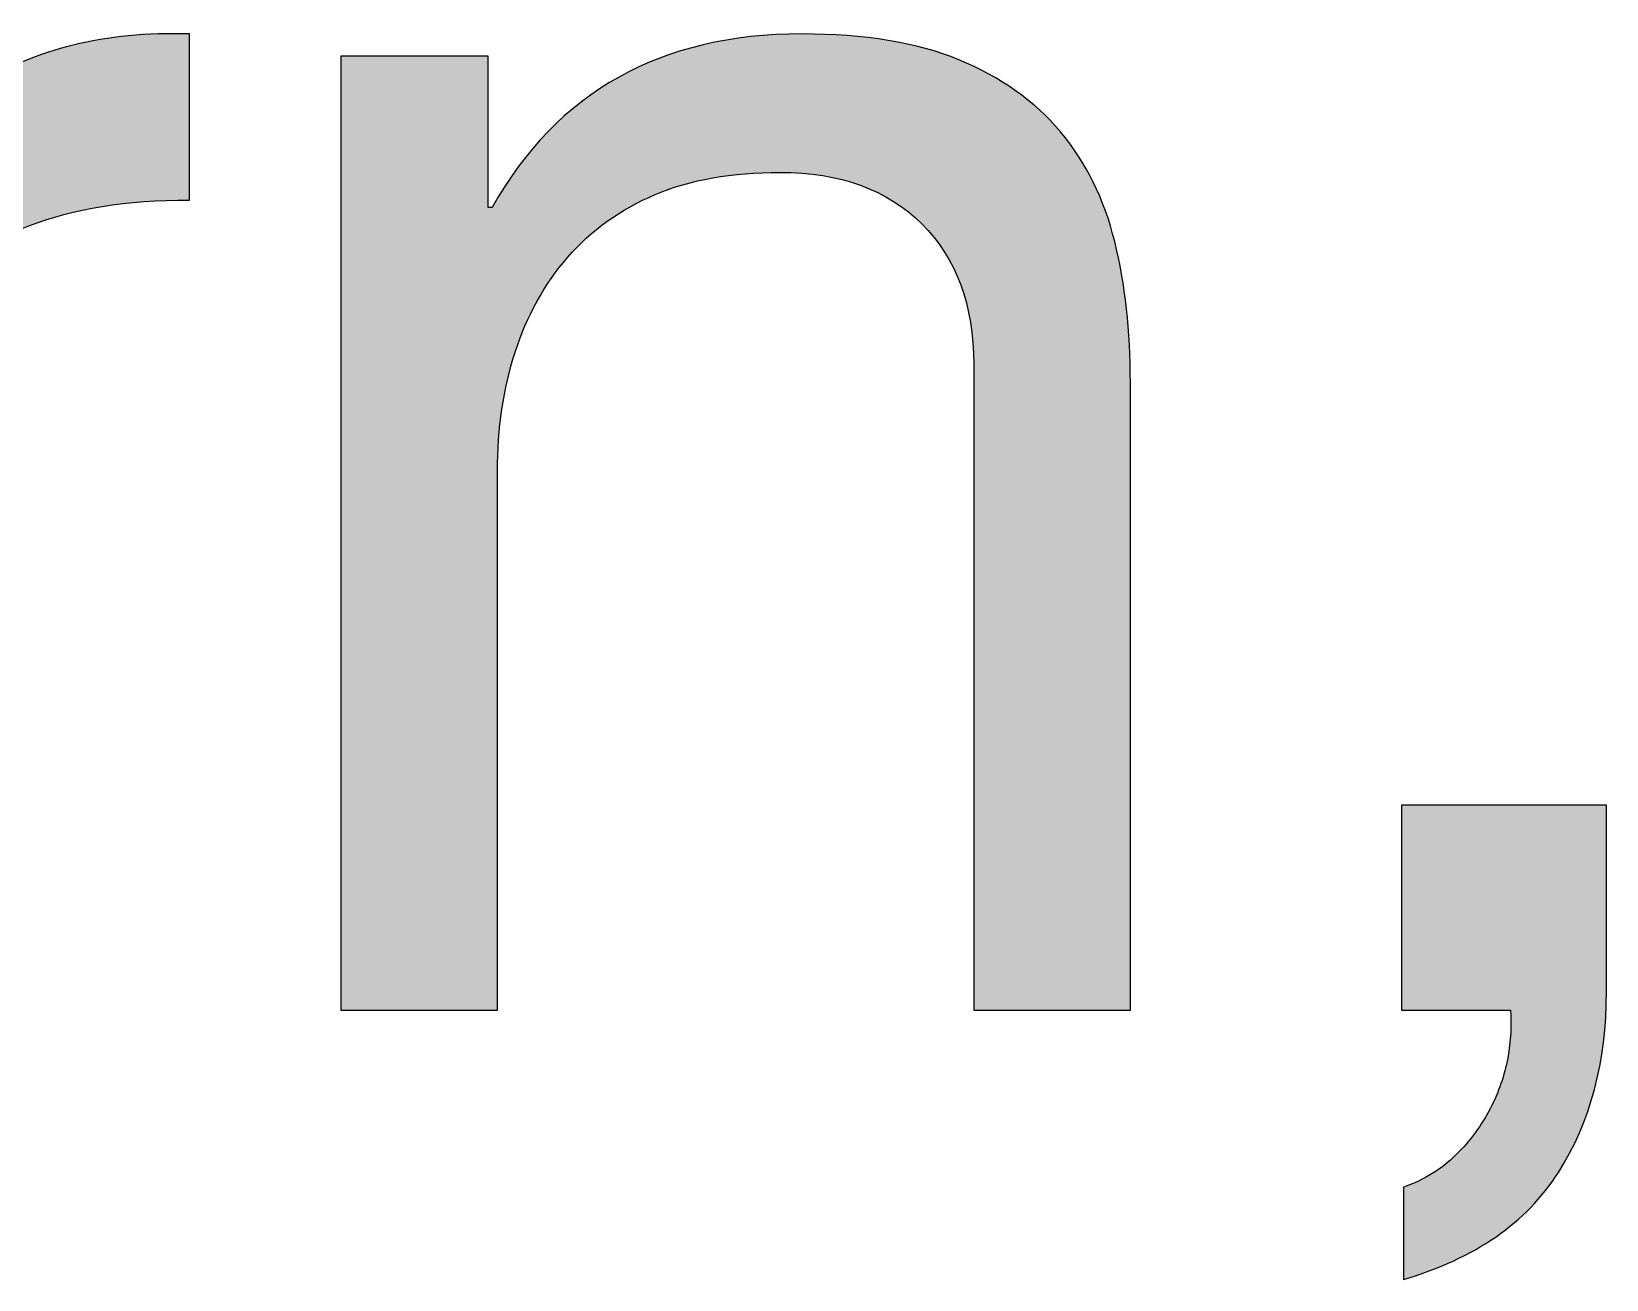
# Paper-space layout 'A1mask' of a CAD drawing. Extents: x 20 to 830, y 20 to 585.
# Drawn here: x 677.488 to 681.005, y 83.94 to 86.726 of the extents above; entities that cross this region are included whole.
import ezdxf
from ezdxf.enums import TextEntityAlignment as Align

# ---------------------------------------------------------------- set-up
doc = ezdxf.new("R2010")
doc.units = 0
doc.layers.get('0').update_dxf_attribs({"linetype": 'CONTINUOUS'})
doc.layers.get('Defpoints').update_dxf_attribs({"linetype": 'CONTINUOUS'})
doc.layers.add('JPP_Mask', color=7, linetype='CONTINUOUS')
doc.styles.add('JPP', font='arial.ttf')

# ---------------------------------------------------------------- blocks, each defined once
blk = doc.blocks.new('A1mask')
at = {"true_color": 0x004a91}
h = blk.add_hatch(color=154, dxfattribs=at)
edge = h.paths.add_edge_path()
edge.add_spline(control_points=[(662.0704, 70.3407), (662.0704, 70.4296), (662.0704, 70.4888), (662.0704, 70.4888), (662.0704, 70.6261), (662.0841, 70.7477), (662.1116, 70.8533)], knot_values=[8, 8, 8, 8, 8.250035, 8.250035, 8.250035, 9.250035, 9.250035, 9.250035, 9.250035], degree=3, periodic=0)
edge.add_spline(control_points=[(662.1116, 70.8533), (662.1391, 70.9591), (662.1831, 71.049), (662.2432, 71.1234)], knot_values=[7, 7, 7, 7, 8, 8, 8, 8], degree=3, periodic=0)
edge.add_spline(control_points=[(662.2432, 71.1234), (662.3038, 71.1974), (662.3833, 71.2538), (662.4822, 71.2921)], knot_values=[6, 6, 6, 6, 7, 7, 7, 7], degree=3, periodic=0)
edge.add_spline(control_points=[(662.4822, 71.2921), (662.5812, 71.3307), (662.7005, 71.3499), (662.8406, 71.3499)], knot_values=[5, 5, 5, 5, 6, 6, 6, 6], degree=3, periodic=0)
edge.add_spline(control_points=[(662.8406, 71.3499), (662.8406, 71.3499), (662.8406, 71.7207), (662.8406, 71.7207), (662.6512, 71.7262), (662.4946, 71.6878), (662.371, 71.6052)], knot_values=[3, 3, 3, 3, 4, 4, 4, 5, 5, 5, 5], degree=3, periodic=0)
edge.add_spline(control_points=[(662.371, 71.6052), (662.2475, 71.5229), (662.1428, 71.3953), (662.0581, 71.222)], knot_values=[2, 2, 2, 2, 3, 3, 3, 3], degree=3, periodic=0)
edge.add_spline(control_points=[(662.0496, 71.222), (662.0496, 71.222), (662.0496, 71.3344), (662.0496, 71.4467)], knot_values=[0.5, 0.5, 0.5, 0.5, 1, 1, 1, 1], degree=3, periodic=0)
edge.add_spline(control_points=[(662.0496, 71.4467), (662.0496, 71.559), (662.0496, 71.6713), (662.0496, 71.6713), (662.0496, 71.6713), (662.029, 71.6713), (661.9981, 71.6713)], knot_values=[12.749965, 12.749965, 12.749965, 12.749965, 13.249965, 13.249965, 13.249965, 13.5, 13.5, 13.5, 13.5], degree=3, periodic=0)
edge.add_spline(control_points=[(661.9981, 71.6713), (661.9672, 71.6713), (661.926, 71.6713), (661.8849, 71.6713)], knot_values=[12.49997, 12.49997, 12.49997, 12.49997, 12.749965, 12.749965, 12.749965, 12.749965], degree=3, periodic=0)
edge.add_spline(control_points=[(661.8849, 71.6713), (661.8643, 71.6713), (661.8437, 71.6713), (661.8244, 71.6713)], knot_values=[12.374973, 12.374973, 12.374973, 12.374973, 12.49997, 12.49997, 12.49997, 12.49997], degree=3, periodic=0)
edge.add_spline(control_points=[(661.8244, 71.6713), (661.8051, 71.6713), (661.787, 71.6713), (661.7716, 71.6713)], knot_values=[12.249975, 12.249975, 12.249975, 12.249975, 12.374973, 12.374973, 12.374973, 12.374973], degree=3, periodic=0)
edge.add_spline(control_points=[(661.7716, 71.6713), (661.7639, 71.6713), (661.7568, 71.6713), (661.7505, 71.6713)], knot_values=[12.187476, 12.187476, 12.187476, 12.187476, 12.249975, 12.249975, 12.249975, 12.249975], degree=3, periodic=0)
edge.add_spline(control_points=[(661.7201, 71.6713), (661.7201, 71.6713), (661.7201, 71.6713), (661.7201, 71.6713), (661.7201, 71.6713), (661.7201, 71.6713), (661.7201, 71.6713)], knot_values=[11.99998, 11.99998, 11.99998, 11.99998, 12.001425, 12.001425, 12.001425, 12.001445, 12.001445, 12.001445, 12.001445], degree=3, periodic=0)
edge.add_spline(control_points=[(661.7201, 71.6713), (661.7201, 71.6712), (661.7201, 71.1387), (661.7201, 70.6062)], knot_values=[11.49999, 11.49999, 11.49999, 11.49999, 11.99998, 11.99998, 11.99998, 11.99998], degree=3, periodic=0)
edge.add_spline(control_points=[(661.7201, 70.6062), (661.7201, 70.0737), (661.7201, 69.5412), (661.7201, 69.5412), (661.7201, 69.5412), (661.7201, 69.5412), (661.7201, 69.5412)], knot_values=[10.999023, 10.999023, 10.999023, 10.999023, 11.499013, 11.499013, 11.499013, 11.49999, 11.49999, 11.49999, 11.49999], degree=3, periodic=0)
edge.add_spline(control_points=[(661.7352, 69.5412), (661.74, 69.5412), (661.7458, 69.5412), (661.7525, 69.5412)], knot_values=[10.812504, 10.812504, 10.812504, 10.812504, 10.875003, 10.875003, 10.875003, 10.875003], degree=3, periodic=0)
edge.add_spline(control_points=[(661.7525, 69.5412), (661.7591, 69.5412), (661.7667, 69.5412), (661.7749, 69.5412)], knot_values=[10.750005, 10.750005, 10.750005, 10.750005, 10.812504, 10.812504, 10.812504, 10.812504], degree=3, periodic=0)
edge.add_spline(control_points=[(661.7749, 69.5412), (661.7913, 69.5412), (661.8104, 69.5412), (661.831, 69.5412)], knot_values=[10.625008, 10.625008, 10.625008, 10.625008, 10.750005, 10.750005, 10.750005, 10.750005], degree=3, periodic=0)
edge.add_spline(control_points=[(661.831, 69.5412), (661.8515, 69.5412), (661.8734, 69.5412), (661.8953, 69.5412)], knot_values=[10.50001, 10.50001, 10.50001, 10.50001, 10.625008, 10.625008, 10.625008, 10.625008], degree=3, periodic=0)
edge.add_spline(control_points=[(661.8953, 69.5412), (661.9391, 69.5412), (661.9828, 69.5412), (662.0157, 69.5412)], knot_values=[10.250015, 10.250015, 10.250015, 10.250015, 10.50001, 10.50001, 10.50001, 10.50001], degree=3, periodic=0)
edge.add_spline(control_points=[(662.0157, 69.5412), (662.0485, 69.5412), (662.0704, 69.5412), (662.0704, 69.5412), (662.0704, 69.5412), (662.0704, 69.5412), (662.0704, 69.5412)], knot_values=[9.999532, 9.999532, 9.999532, 9.999532, 10.249547, 10.249547, 10.249547, 10.250015, 10.250015, 10.250015, 10.250015], degree=3, periodic=0)
edge.add_spline(control_points=[(662.0704, 69.5518), (662.0704, 69.5553), (662.0704, 69.5595), (662.0704, 69.5646)], knot_values=[9.906272, 9.906272, 9.906272, 9.906272, 9.937521, 9.937521, 9.937521, 9.937521], degree=3, periodic=0)
edge.add_spline(control_points=[(662.0704, 69.5646), (662.0704, 69.5696), (662.0704, 69.5754), (662.0704, 69.5819)], knot_values=[9.875022, 9.875022, 9.875022, 9.875022, 9.906272, 9.906272, 9.906272, 9.906272], degree=3, periodic=0)
edge.add_spline(control_points=[(662.0704, 69.5819), (662.0704, 69.5948), (662.0704, 69.6105), (662.0704, 69.6286)], knot_values=[9.812524, 9.812524, 9.812524, 9.812524, 9.875022, 9.875022, 9.875022, 9.875022], degree=3, periodic=0)
edge.add_spline(control_points=[(662.0704, 69.6286), (662.0704, 69.6466), (662.0704, 69.667), (662.0704, 69.6892)], knot_values=[9.750025, 9.750025, 9.750025, 9.750025, 9.812524, 9.812524, 9.812524, 9.812524], degree=3, periodic=0)
edge.add_spline(control_points=[(662.0704, 69.6892), (662.0704, 69.7336), (662.0704, 69.7854), (662.0704, 69.841)], knot_values=[9.625027, 9.625027, 9.625027, 9.625027, 9.750025, 9.750025, 9.750025, 9.750025], degree=3, periodic=0)
edge.add_spline(control_points=[(662.0704, 69.841), (662.0704, 69.8965), (662.0704, 69.9557), (662.0704, 70.0149)], knot_values=[9.50003, 9.50003, 9.50003, 9.50003, 9.625027, 9.625027, 9.625027, 9.625027], degree=3, periodic=0)
edge.add_spline(control_points=[(662.0704, 70.0149), (662.0704, 70.1334), (662.0704, 70.2519), (662.0704, 70.3407)], knot_values=[9.250035, 9.250035, 9.250035, 9.250035, 9.50003, 9.50003, 9.50003, 9.50003], degree=3, periodic=0)
h = blk.add_hatch(color=154, dxfattribs=at)
edge = h.paths.add_edge_path()
edge.add_spline(control_points=[(663.5681, 71.01), (663.5942, 71.0909), (663.633, 71.1617), (663.6855, 71.222)], knot_values=[14, 14, 14, 14, 15, 15, 15, 15], degree=3, periodic=0)
edge.add_spline(control_points=[(663.6855, 71.222), (663.7376, 71.2826), (663.8029, 71.3293), (663.881, 71.3622)], knot_values=[13, 13, 13, 13, 14, 14, 14, 14], degree=3, periodic=0)
edge.add_spline(control_points=[(663.881, 71.3622), (663.9591, 71.3953), (664.0519, 71.4116), (664.1594, 71.4116)], knot_values=[12, 12, 12, 12, 13, 13, 13, 13], degree=3, periodic=0)
edge.add_spline(control_points=[(664.1594, 71.4116), (664.2938, 71.4116), (664.3993, 71.3733), (664.4765, 71.2964)], knot_values=[11, 11, 11, 11, 12, 12, 12, 12], degree=3, periodic=0)
edge.add_spline(control_points=[(664.4765, 71.2964), (664.5532, 71.2194), (664.592, 71.1151), (664.592, 70.9832)], knot_values=[10, 10, 10, 10, 11, 11, 11, 11], degree=3, periodic=0)
edge.add_spline(control_points=[(664.592, 70.9832), (664.592, 70.9832), (664.592, 69.5412), (664.592, 69.5412), (664.592, 69.5412), (664.6795, 69.5412), (664.7669, 69.5412)], knot_values=[8.5, 8.5, 8.5, 8.5, 9.5, 9.5, 9.5, 10, 10, 10, 10], degree=3, periodic=0)
edge.add_spline(control_points=[(664.7669, 69.5412), (664.8544, 69.5412), (664.9418, 69.5412), (664.9418, 69.5412), (664.9418, 69.5412), (664.9418, 69.8914), (664.9418, 70.2416)], knot_values=[7.5, 7.5, 7.5, 7.5, 8, 8, 8, 8.5, 8.5, 8.5, 8.5], degree=3, periodic=0)
edge.add_spline(control_points=[(664.9418, 70.2416), (664.9418, 70.5918), (664.9418, 70.9421), (664.9418, 70.9421), (664.9418, 71.0573), (664.9305, 71.1624), (664.9068, 71.2571)], knot_values=[6, 6, 6, 6, 6.5, 6.5, 6.5, 7.5, 7.5, 7.5, 7.5], degree=3, periodic=0)
edge.add_spline(control_points=[(664.9068, 71.2571), (664.8836, 71.352), (664.8429, 71.4336), (664.7856, 71.5023)], knot_values=[5, 5, 5, 5, 6, 6, 6, 6], degree=3, periodic=0)
edge.add_spline(control_points=[(664.7856, 71.5023), (664.7279, 71.5709), (664.6521, 71.6244), (664.5589, 71.663), (664.4656, 71.7016), (664.3487, 71.7207), (664.2086, 71.7207)], knot_values=[3, 3, 3, 3, 4, 4, 4, 5, 5, 5, 5], degree=3, periodic=0)
edge.add_spline(control_points=[(664.2086, 71.7207), (663.8929, 71.7207), (663.6619, 71.5915), (663.5165, 71.3333)], knot_values=[2, 2, 2, 2, 3, 3, 3, 3], degree=3, periodic=0)
edge.add_spline(control_points=[(663.508, 71.3333), (663.508, 71.3333), (663.508, 71.4178), (663.508, 71.5023)], knot_values=[0.5, 0.5, 0.5, 0.5, 1, 1, 1, 1], degree=3, periodic=0)
edge.add_spline(control_points=[(663.508, 71.5023), (663.508, 71.5868), (663.508, 71.6713), (663.508, 71.6713), (663.508, 71.6713), (663.4874, 71.6713), (663.4565, 71.6713)], knot_values=[19.749965, 19.749965, 19.749965, 19.749965, 20.249965, 20.249965, 20.249965, 20.5, 20.5, 20.5, 20.5], degree=3, periodic=0)
edge.add_spline(control_points=[(663.4565, 71.6713), (663.4256, 71.6713), (663.3844, 71.6713), (663.3433, 71.6713)], knot_values=[19.49997, 19.49997, 19.49997, 19.49997, 19.749965, 19.749965, 19.749965, 19.749965], degree=3, periodic=0)
edge.add_spline(control_points=[(663.3433, 71.6713), (663.3227, 71.6713), (663.3021, 71.6713), (663.2828, 71.6713)], knot_values=[19.374972, 19.374972, 19.374972, 19.374972, 19.49997, 19.49997, 19.49997, 19.49997], degree=3, periodic=0)
edge.add_spline(control_points=[(663.2828, 71.6713), (663.2635, 71.6713), (663.2455, 71.6713), (663.23, 71.6713)], knot_values=[19.249975, 19.249975, 19.249975, 19.249975, 19.374972, 19.374972, 19.374972, 19.374972], degree=3, periodic=0)
edge.add_spline(control_points=[(663.23, 71.6713), (663.2223, 71.6713), (663.2152, 71.6713), (663.209, 71.6713)], knot_values=[19.187476, 19.187476, 19.187476, 19.187476, 19.249975, 19.249975, 19.249975, 19.249975], degree=3, periodic=0)
edge.add_spline(control_points=[(663.1786, 71.6713), (663.1786, 71.6713), (663.1786, 71.6713), (663.1786, 71.6713), (663.1786, 71.6713), (663.1786, 71.6713), (663.1786, 71.6713)], knot_values=[18.99998, 18.99998, 18.99998, 18.99998, 19.001425, 19.001425, 19.001425, 19.001445, 19.001445, 19.001445, 19.001445], degree=3, periodic=0)
edge.add_spline(control_points=[(663.1786, 71.6713), (663.1786, 71.6712), (663.1786, 71.1387), (663.1786, 70.6062)], knot_values=[18.49999, 18.49999, 18.49999, 18.49999, 18.99998, 18.99998, 18.99998, 18.99998], degree=3, periodic=0)
edge.add_spline(control_points=[(663.1786, 70.6062), (663.1786, 70.0737), (663.1786, 69.5412), (663.1786, 69.5412), (663.1786, 69.5412), (663.1786, 69.5412), (663.1786, 69.5412)], knot_values=[17.999023, 17.999023, 17.999023, 17.999023, 18.499013, 18.499013, 18.499013, 18.49999, 18.49999, 18.49999, 18.49999], degree=3, periodic=0)
edge.add_spline(control_points=[(663.1936, 69.5412), (663.1984, 69.5412), (663.2042, 69.5412), (663.2109, 69.5412)], knot_values=[17.812504, 17.812504, 17.812504, 17.812504, 17.875002, 17.875002, 17.875002, 17.875002], degree=3, periodic=0)
edge.add_spline(control_points=[(663.2109, 69.5412), (663.2175, 69.5412), (663.2251, 69.5412), (663.2333, 69.5412)], knot_values=[17.750005, 17.750005, 17.750005, 17.750005, 17.812504, 17.812504, 17.812504, 17.812504], degree=3, periodic=0)
edge.add_spline(control_points=[(663.2333, 69.5412), (663.2497, 69.5412), (663.2689, 69.5412), (663.2894, 69.5412)], knot_values=[17.625007, 17.625007, 17.625007, 17.625007, 17.750005, 17.750005, 17.750005, 17.750005], degree=3, periodic=0)
edge.add_spline(control_points=[(663.2894, 69.5412), (663.3099, 69.5412), (663.3318, 69.5412), (663.3537, 69.5412)], knot_values=[17.50001, 17.50001, 17.50001, 17.50001, 17.625008, 17.625008, 17.625008, 17.625008], degree=3, periodic=0)
edge.add_spline(control_points=[(663.3537, 69.5412), (663.3975, 69.5412), (663.4413, 69.5412), (663.4741, 69.5412)], knot_values=[17.250015, 17.250015, 17.250015, 17.250015, 17.50001, 17.50001, 17.50001, 17.50001], degree=3, periodic=0)
edge.add_spline(control_points=[(663.4741, 69.5412), (663.5069, 69.5412), (663.5288, 69.5412), (663.5288, 69.5412), (663.5288, 69.5412), (663.5288, 69.5412), (663.5288, 69.5412)], knot_values=[16.999532, 16.999532, 16.999532, 16.999532, 17.249547, 17.249547, 17.249547, 17.250015, 17.250015, 17.250015, 17.250015], degree=3, periodic=0)
edge.add_spline(control_points=[(663.5288, 69.5547), (663.5288, 69.5591), (663.5288, 69.5645), (663.5288, 69.5709)], knot_values=[16.906272, 16.906272, 16.906272, 16.906272, 16.937521, 16.937521, 16.937521, 16.937521], degree=3, periodic=0)
edge.add_spline(control_points=[(663.5288, 69.5709), (663.5288, 69.5773), (663.5288, 69.5846), (663.5288, 69.5928)], knot_values=[16.875022, 16.875022, 16.875022, 16.875022, 16.906272, 16.906272, 16.906272, 16.906272], degree=3, periodic=0)
edge.add_spline(control_points=[(663.5288, 69.5928), (663.5288, 69.6093), (663.5288, 69.6292), (663.5288, 69.6521)], knot_values=[16.812524, 16.812524, 16.812524, 16.812524, 16.875022, 16.875022, 16.875022, 16.875022], degree=3, periodic=0)
edge.add_spline(control_points=[(663.5288, 69.6521), (663.5288, 69.6751), (663.5288, 69.7009), (663.5288, 69.7291)], knot_values=[16.750025, 16.750025, 16.750025, 16.750025, 16.812524, 16.812524, 16.812524, 16.812524], degree=3, periodic=0)
edge.add_spline(control_points=[(663.5288, 69.7291), (663.5288, 69.7855), (663.5288, 69.8513), (663.5288, 69.9218)], knot_values=[16.625028, 16.625028, 16.625028, 16.625028, 16.750025, 16.750025, 16.750025, 16.750025], degree=3, periodic=0)
edge.add_spline(control_points=[(663.5288, 69.9218), (663.5288, 69.9922), (663.5288, 70.0674), (663.5288, 70.1426)], knot_values=[16.50003, 16.50003, 16.50003, 16.50003, 16.625028, 16.625028, 16.625028, 16.625028], degree=3, periodic=0)
edge.add_spline(control_points=[(663.5288, 70.1426), (663.5288, 70.293), (663.5288, 70.4434), (663.5288, 70.5562)], knot_values=[16.250035, 16.250035, 16.250035, 16.250035, 16.50003, 16.50003, 16.50003, 16.50003], degree=3, periodic=0)
edge.add_spline(control_points=[(663.5288, 70.5562), (663.5288, 70.669), (663.5288, 70.7442), (663.5288, 70.7442), (663.5288, 70.8403), (663.5416, 70.929), (663.5681, 71.01)], knot_values=[15, 15, 15, 15, 15.250035, 15.250035, 15.250035, 16.250035, 16.250035, 16.250035, 16.250035], degree=3, periodic=0)
h = blk.add_hatch(color=154, dxfattribs=at)
edge = h.paths.add_edge_path()
edge.add_spline(control_points=[(666.005, 69.5823), (666.005, 69.5823), (666.005, 69.9984), (666.005, 69.9984), (666.005, 69.9984), (665.9406, 69.9984), (665.8601, 69.9984)], knot_values=[10.624977, 10.624977, 10.624977, 10.624977, 11.624977, 11.624977, 11.624977, 12, 12, 12, 12], degree=3, periodic=0)
edge.add_spline(control_points=[(665.8601, 69.9984), (665.7797, 69.9984), (665.6831, 69.9984), (665.6188, 69.9984)], knot_values=[10.249985, 10.249985, 10.249985, 10.249985, 10.624977, 10.624977, 10.624977, 10.624977], degree=3, periodic=0)
edge.add_spline(control_points=[(665.6188, 69.9984), (665.6027, 69.9984), (665.5886, 69.9984), (665.5773, 69.9984)], knot_values=[10.156237, 10.156237, 10.156237, 10.156237, 10.249985, 10.249985, 10.249985, 10.249985], degree=3, periodic=0)
edge.add_spline(control_points=[(665.5472, 69.9984), (665.5472, 69.9984), (665.5472, 69.9984), (665.5472, 69.9984), (665.5472, 69.9984), (665.5472, 69.9984), (665.5472, 69.9984)], knot_values=[9.999502, 9.999502, 9.999502, 9.999502, 10, 10, 10, 10.000967, 10.000967, 10.000967, 10.000967], degree=3, periodic=0)
edge.add_spline(control_points=[(665.5472, 69.9905), (665.5472, 69.9874), (665.5472, 69.9835), (665.5472, 69.9788)], knot_values=[9.874992, 9.874992, 9.874992, 9.874992, 9.921867, 9.921867, 9.921867, 9.921867], degree=3, periodic=0)
edge.add_spline(control_points=[(665.5472, 69.9788), (665.5472, 69.96), (665.5472, 69.9292), (665.5472, 69.8924)], knot_values=[9.687496, 9.687496, 9.687496, 9.687496, 9.874992, 9.874992, 9.874992, 9.874992], degree=3, periodic=0)
edge.add_spline(control_points=[(665.5472, 69.8924), (665.5472, 69.8555), (665.5472, 69.8127), (665.5472, 69.7698)], knot_values=[9.5, 9.5, 9.5, 9.5, 9.687496, 9.687496, 9.687496, 9.687496], degree=3, periodic=0)
edge.add_spline(control_points=[(665.5472, 69.7698), (665.5472, 69.7269), (665.5472, 69.684), (665.5472, 69.6472)], knot_values=[9.312504, 9.312504, 9.312504, 9.312504, 9.5, 9.5, 9.5, 9.5], degree=3, periodic=0)
edge.add_spline(control_points=[(665.5472, 69.6472), (665.5472, 69.6104), (665.5472, 69.5796), (665.5472, 69.5608)], knot_values=[9.125007, 9.125007, 9.125007, 9.125007, 9.312504, 9.312504, 9.312504, 9.312504], degree=3, periodic=0)
edge.add_spline(control_points=[(665.5472, 69.5412), (665.5472, 69.5412), (665.5472, 69.5412), (665.5472, 69.5412), (665.5472, 69.5412), (665.5472, 69.5412), (665.5472, 69.5412)], knot_values=[8.999033, 8.999033, 8.999033, 8.999033, 9.000264, 9.000264, 9.000264, 9.001231, 9.001231, 9.001231, 9.001231], degree=3, periodic=0)
edge.add_spline(control_points=[(665.55, 69.5412), (665.5526, 69.5412), (665.5572, 69.5412), (665.5632, 69.5412)], knot_values=[8.843763, 8.843763, 8.843763, 8.843763, 8.937511, 8.937511, 8.937511, 8.937511], degree=3, periodic=0)
edge.add_spline(control_points=[(665.5632, 69.5412), (665.5692, 69.5412), (665.5767, 69.5412), (665.5853, 69.5412)], knot_values=[8.750015, 8.750015, 8.750015, 8.750015, 8.843763, 8.843763, 8.843763, 8.843763], degree=3, periodic=0)
edge.add_spline(control_points=[(665.5853, 69.5412), (665.6195, 69.5412), (665.6708, 69.5412), (665.7136, 69.5412)], knot_values=[8.375023, 8.375023, 8.375023, 8.375023, 8.750015, 8.750015, 8.750015, 8.750015], degree=3, periodic=0)
edge.add_spline(control_points=[(665.7136, 69.5412), (665.7563, 69.5412), (665.7905, 69.5412), (665.7905, 69.5412), (665.7934, 69.5083), (665.791, 69.4725), (665.7844, 69.4339)], knot_values=[7, 7, 7, 7, 7.375023, 7.375023, 7.375023, 8.375023, 8.375023, 8.375023, 8.375023], degree=3, periodic=0)
edge.add_spline(control_points=[(665.7844, 69.4339), (665.7773, 69.3956), (665.7645, 69.3577), (665.7451, 69.3208)], knot_values=[6, 6, 6, 6, 7, 7, 7, 7], degree=3, periodic=0)
edge.add_spline(control_points=[(665.7451, 69.3208), (665.7262, 69.2836), (665.7006, 69.2493), (665.6689, 69.2176)], knot_values=[5, 5, 5, 5, 6, 6, 6, 6], degree=3, periodic=0)
edge.add_spline(control_points=[(665.6689, 69.2176), (665.6372, 69.1861), (665.5984, 69.162), (665.5515, 69.1457)], knot_values=[4, 4, 4, 4, 5, 5, 5, 5], degree=3, periodic=0)
edge.add_spline(control_points=[(665.5515, 69.1457), (665.5515, 69.1457), (665.5515, 68.9395), (665.5515, 68.9395), (665.711, 68.9864), (665.826, 69.0659), (665.8975, 69.1786), (665.969, 69.2912), (666.005, 69.4259), (666.005, 69.5823)], knot_values=[1, 1, 1, 1, 2, 2, 2, 3, 3, 3, 4, 4, 4, 4], degree=3, periodic=0)
at = {"layer": 'Defpoints', "color": 154, "true_color": 0x004a91}
for points, knots in [([(662.0496, 71.6713), (662.0496, 71.6713), (662.0496, 71.222), (662.0496, 71.222), (662.0496, 71.222), (662.0581, 71.222), (662.0581, 71.222), (662.1428, 71.3953), (662.2475, 71.5229), (662.371, 71.6052), (662.4946, 71.6878), (662.6512, 71.7262), (662.8406, 71.7207), (662.8406, 71.7207), (662.8406, 71.3499), (662.8406, 71.3499), (662.7005, 71.3499), (662.5812, 71.3307), (662.4822, 71.2921), (662.3833, 71.2538), (662.3038, 71.1974), (662.2432, 71.1234), (662.1831, 71.049), (662.1391, 70.9591), (662.1116, 70.8533), (662.0841, 70.7477), (662.0704, 70.6261), (662.0704, 70.4888), (662.0704, 70.4888), (662.0704, 69.5412), (662.0704, 69.5412), (662.0704, 69.5412), (661.7201, 69.5412), (661.7201, 69.5412), (661.7201, 69.5412), (661.7201, 71.6713), (661.7201, 71.6713), (661.7201, 71.6713), (662.0496, 71.6713), (662.0496, 71.6713)], [0, 0, 0, 0, 1, 1, 1, 2, 2, 2, 3, 3, 3, 4, 4, 4, 5, 5, 5, 6, 6, 6, 7, 7, 7, 8, 8, 8, 9, 9, 9, 10, 10, 10, 11, 11, 11, 12, 12, 12, 13, 13, 13, 13]), ([(663.508, 71.6713), (663.508, 71.6713), (663.508, 71.3333), (663.508, 71.3333), (663.508, 71.3333), (663.5165, 71.3333), (663.5165, 71.3333), (663.6619, 71.5915), (663.8929, 71.7207), (664.2086, 71.7207), (664.3487, 71.7207), (664.4656, 71.7016), (664.5589, 71.663), (664.6521, 71.6244), (664.7279, 71.5709), (664.7856, 71.5023), (664.8429, 71.4336), (664.8836, 71.352), (664.9068, 71.2571), (664.9305, 71.1624), (664.9418, 71.0573), (664.9418, 70.9421), (664.9418, 70.9421), (664.9418, 69.5412), (664.9418, 69.5412), (664.9418, 69.5412), (664.592, 69.5412), (664.592, 69.5412), (664.592, 69.5412), (664.592, 70.9832), (664.592, 70.9832), (664.592, 71.1151), (664.5532, 71.2194), (664.4765, 71.2964), (664.3993, 71.3733), (664.2938, 71.4116), (664.1594, 71.4116), (664.0519, 71.4116), (663.9591, 71.3953), (663.881, 71.3622), (663.8029, 71.3293), (663.7376, 71.2826), (663.6855, 71.222), (663.633, 71.1617), (663.5942, 71.0909), (663.5681, 71.01), (663.5416, 70.929), (663.5288, 70.8403), (663.5288, 70.7442), (663.5288, 70.7442), (663.5288, 69.5412), (663.5288, 69.5412), (663.5288, 69.5412), (663.1786, 69.5412), (663.1786, 69.5412), (663.1786, 69.5412), (663.1786, 71.6713), (663.1786, 71.6713), (663.1786, 71.6713), (663.508, 71.6713), (663.508, 71.6713)], [0, 0, 0, 0, 1, 1, 1, 2, 2, 2, 3, 3, 3, 4, 4, 4, 5, 5, 5, 6, 6, 6, 7, 7, 7, 8, 8, 8, 9, 9, 9, 10, 10, 10, 11, 11, 11, 12, 12, 12, 13, 13, 13, 14, 14, 14, 15, 15, 15, 16, 16, 16, 17, 17, 17, 18, 18, 18, 19, 19, 19, 20, 20, 20, 20]), ([(666.005, 69.9984), (666.005, 69.9984), (666.005, 69.5823), (666.005, 69.5823), (666.005, 69.4259), (665.969, 69.2912), (665.8975, 69.1786), (665.826, 69.0659), (665.711, 68.9864), (665.5515, 68.9395), (665.5515, 68.9395), (665.5515, 69.1457), (665.5515, 69.1457), (665.5984, 69.162), (665.6372, 69.1861), (665.6689, 69.2176), (665.7006, 69.2493), (665.7262, 69.2836), (665.7451, 69.3208), (665.7645, 69.3577), (665.7773, 69.3956), (665.7844, 69.4339), (665.791, 69.4725), (665.7934, 69.5083), (665.7905, 69.5412), (665.7905, 69.5412), (665.5472, 69.5412), (665.5472, 69.5412), (665.5472, 69.5412), (665.5472, 69.9984), (665.5472, 69.9984), (665.5472, 69.9984), (666.005, 69.9984), (666.005, 69.9984)], [0, 0, 0, 0, 1, 1, 1, 2, 2, 2, 3, 3, 3, 4, 4, 4, 5, 5, 5, 6, 6, 6, 7, 7, 7, 8, 8, 8, 9, 9, 9, 10, 10, 10, 11, 11, 11, 11])]:
    blk.add_open_spline(points, degree=3, knots=knots, dxfattribs=at)
at = {"color": 7, "style": 'JPP'}
for tag, p in [('Client', (748, 120)), ('Project1', (748, 95)), ('Project2', (748, 87.5)), ('Project3', (748, 80)), ('Title1', (748, 62.5)), ('Title2', (748, 55)), ('Title3', (748, 47.5)), ('Status', (640, 12.5))]:
    blk.add_attdef(tag, text='', height=3.5, dxfattribs=at).set_placement(p, align=Align.MIDDLE_LEFT)
at = {"color": 2, "style": 'JPP'}
for tag, p in [('Scale', (667.5, 30)), ('Checked', (757.5, 30)), ('Drawn', (712.5, 30)), ('Date', (802.5, 30))]:
    blk.add_attdef(tag, text='', height=2, dxfattribs=at).set_placement(p, align=Align.MIDDLE_CENTER)
at = {"color": 6, "style": 'JPP'}
for tag, p in [('Ref', (730, 12.5)), ('DrgNo.', (772, 12.5))]:
    blk.add_attdef(tag, text='', height=4, dxfattribs=at).set_placement(p, align=Align.MIDDLE_LEFT)
blk.add_attdef('Rev', text='', height=4, dxfattribs=at).set_placement((806.2747, 12.5), align=Align.MIDDLE_CENTER)

psp = doc.layouts.new('A1mask')

# ---------------------------------------------------------------- block references
at = {"layer": 'JPP_Mask'}
psp.add_blockref('A1mask', (15, 15), dxfattribs=at)

doc.saveas('drawing.dxf')
